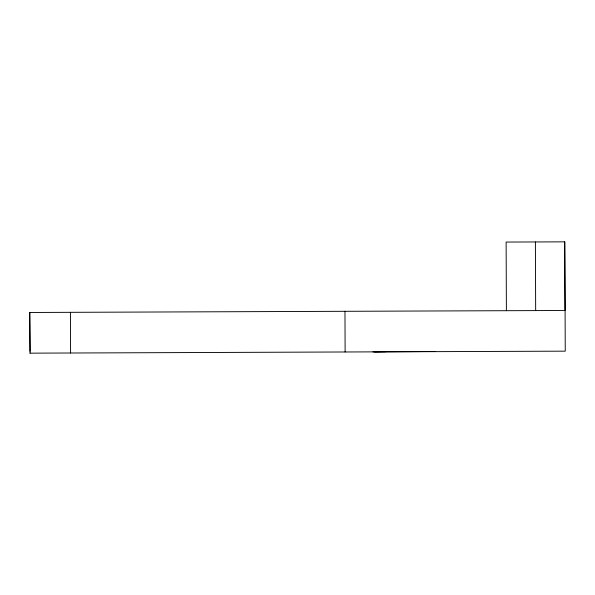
<?xml version="1.0" encoding="UTF-8"?>
<svg xmlns="http://www.w3.org/2000/svg" width="595" height="595" viewBox="0 0 595 595"><rect width="100%" height="100%" fill="white"/><g stroke="black" fill="none" stroke-linecap="round" stroke-linejoin="round"><path stroke-width="0.89" d="M374.634 351.876L435.666 351.489M372.916 351.883L385.865 351.675M30.055 353.155L29.75 312.479L565.064 310.486L564.64 241.845M29.75 312.479L30.047 351.31M29.899 353.155L565.25 351.162L564.811 241.845L506.129 242.061L506.39 310.702M535.403 241.949L535.664 310.597M344.974 311.304L345.122 351.98M70.426 312.33L70.582 353.006"/></g></svg>
